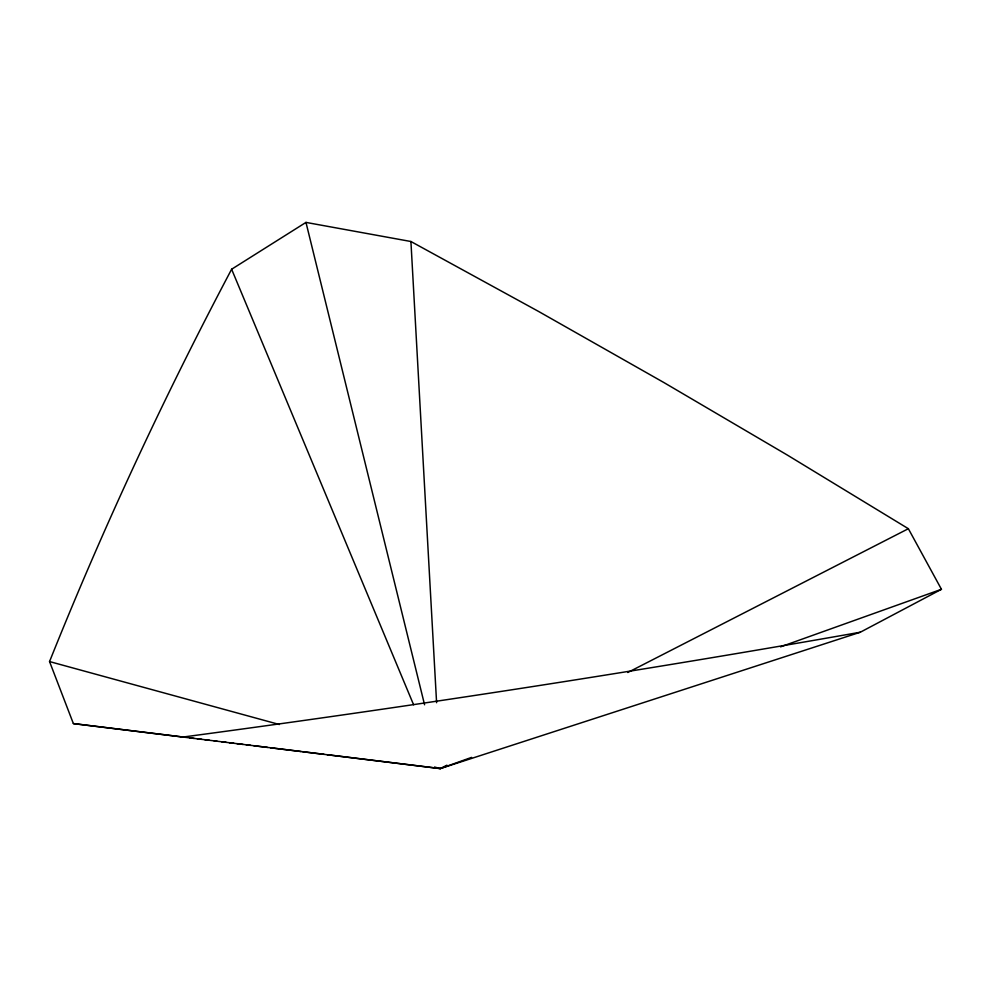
<?xml version="1.0" encoding="UTF-8"?>
<svg xmlns="http://www.w3.org/2000/svg" width="991" height="991" viewBox="0 0 991 991"><rect width="100%" height="100%" fill="white"/><g stroke="black" fill="none" stroke-linecap="round" stroke-linejoin="round"><path stroke-width="1.49" d="M49.55 661.567C103.126 527.633 164.147 396.722 231.621 269.242L305.971 222.405L410.918 241.507L538.509 311.409L663.982 382.6L787.288 455.042L908.363 528.711L941.45 589.298L860.324 632.221L440.264 768.595L73.371 723.591L49.55 661.567L279.375 724.52M446.916 765.188L440.264 768.595L327.141 754.721M627.761 672.505L908.363 528.711M471.592 757.384L440.264 768.595L434.516 767.022M780.561 646.85L941.45 589.298M860.324 632.221C634.587 672.047 408.007 707.041 180.796 737.341M73.371 723.591L184.97 737.279M189.554 737.837L194.137 738.406M197.197 738.778L201.78 739.336M204.84 739.72L209.423 740.277M214.006 740.847L217.066 741.218M221.65 741.776L226.245 742.346M229.293 742.717L233.888 743.275M236.936 743.659L243.055 744.402M246.115 744.774L250.698 745.343M253.758 745.715L267.52 747.4M270.568 747.784L301.153 751.525M302.676 751.711L324.082 754.337M231.621 269.242L413.594 704.762M305.971 222.405L424.569 704.774M410.918 241.507L436.597 702.706"/></g></svg>
